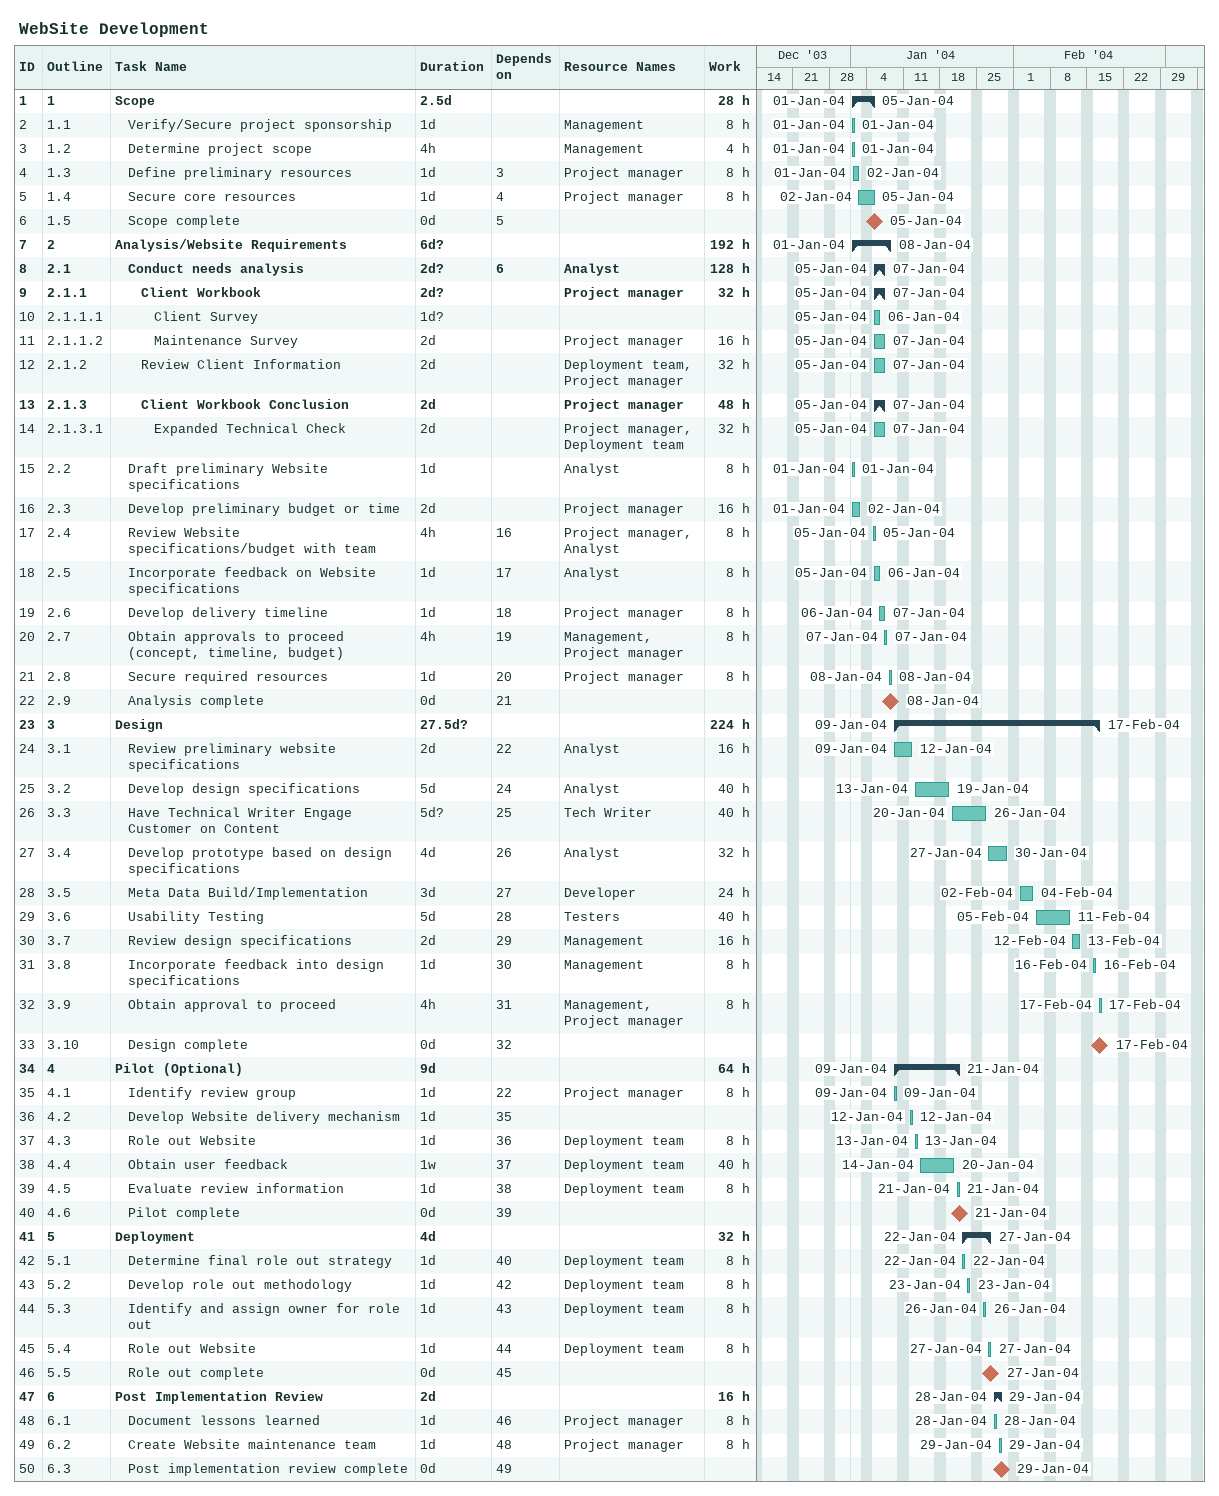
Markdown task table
WebSite Development

| ID | WBS | Task | Duration | Start | Finish | Predecessors | Resources | Work (h) |
|---|---|---|---|---|---|---|---|---|
| 1 | 1 | **Scope** | 2.5d | 2004-01-01 | 2004-01-05 |  |  | 28 |
| 2 | 1.1 | Verify/Secure project sponsorship | 1d | 2004-01-01 | 2004-01-01 |  | Management | 8 |
| 3 | 1.2 | Determine project scope | 4h | 2004-01-01 | 2004-01-01 |  | Management | 4 |
| 4 | 1.3 | Define preliminary resources | 1d | 2004-01-01 | 2004-01-02 | 3 | Project manager | 8 |
| 5 | 1.4 | Secure core resources | 1d | 2004-01-02 | 2004-01-05 | 4 | Project manager | 8 |
| 6 | 1.5 | Scope complete | 0d | 2004-01-05 | 2004-01-05 | 5 |  |  |
| 7 | 2 | **Analysis/Website Requirements** | 6d? | 2004-01-01 | 2004-01-08 |  |  | 192 |
| 8 | 2.1 | **Conduct needs analysis** | 2d? | 2004-01-05 | 2004-01-07 | 6 | Analyst | 128 |
| 9 | 2.1.1 | **Client Workbook** | 2d? | 2004-01-05 | 2004-01-07 |  | Project manager | 32 |
| 10 | 2.1.1.1 | Client Survey | 1d? | 2004-01-05 | 2004-01-06 |  |  |  |
| 11 | 2.1.1.2 | Maintenance Survey | 2d | 2004-01-05 | 2004-01-07 |  | Project manager | 16 |
| 12 | 2.1.2 | Review Client Information | 2d | 2004-01-05 | 2004-01-07 |  | Deployment team, Project manager | 32 |
| 13 | 2.1.3 | **Client Workbook Conclusion** | 2d | 2004-01-05 | 2004-01-07 |  | Project manager | 48 |
| 14 | 2.1.3.1 | Expanded Technical Check | 2d | 2004-01-05 | 2004-01-07 |  | Project manager, Deployment team | 32 |
| 15 | 2.2 | Draft preliminary Website specifications | 1d | 2004-01-01 | 2004-01-01 |  | Analyst | 8 |
| 16 | 2.3 | Develop preliminary budget or time | 2d | 2004-01-01 | 2004-01-02 |  | Project manager | 16 |
| 17 | 2.4 | Review Website specifications/budget with team | 4h | 2004-01-05 | 2004-01-05 | 16 | Project manager, Analyst | 8 |
| 18 | 2.5 | Incorporate feedback on Website specifications | 1d | 2004-01-05 | 2004-01-06 | 17 | Analyst | 8 |
| 19 | 2.6 | Develop delivery timeline | 1d | 2004-01-06 | 2004-01-07 | 18 | Project manager | 8 |
| 20 | 2.7 | Obtain approvals to proceed (concept, timeline, budget) | 4h | 2004-01-07 | 2004-01-07 | 19 | Management, Project manager | 8 |
| 21 | 2.8 | Secure required resources | 1d | 2004-01-08 | 2004-01-08 | 20 | Project manager | 8 |
| 22 | 2.9 | Analysis complete | 0d | 2004-01-08 | 2004-01-08 | 21 |  |  |
| 23 | 3 | **Design** | 27.5d? | 2004-01-09 | 2004-02-17 |  |  | 224 |
| 24 | 3.1 | Review preliminary website specifications | 2d | 2004-01-09 | 2004-01-12 | 22 | Analyst | 16 |
| 25 | 3.2 | Develop design specifications | 5d | 2004-01-13 | 2004-01-19 | 24 | Analyst | 40 |
| 26 | 3.3 | Have Technical Writer Engage Customer on Content | 5d? | 2004-01-20 | 2004-01-26 | 25 | Tech Writer | 40 |
| 27 | 3.4 | Develop prototype based on design specifications | 4d | 2004-01-27 | 2004-01-30 | 26 | Analyst | 32 |
| 28 | 3.5 | Meta Data Build/Implementation | 3d | 2004-02-02 | 2004-02-04 | 27 | Developer | 24 |
| 29 | 3.6 | Usability Testing | 5d | 2004-02-05 | 2004-02-11 | 28 | Testers | 40 |
| 30 | 3.7 | Review design specifications | 2d | 2004-02-12 | 2004-02-13 | 29 | Management | 16 |
| 31 | 3.8 | Incorporate feedback into design specifications | 1d | 2004-02-16 | 2004-02-16 | 30 | Management | 8 |
| 32 | 3.9 | Obtain approval to proceed | 4h | 2004-02-17 | 2004-02-17 | 31 | Management, Project manager | 8 |
| 33 | 3.10 | Design complete | 0d | 2004-02-17 | 2004-02-17 | 32 |  |  |
| 34 | 4 | **Pilot (Optional)** | 9d | 2004-01-09 | 2004-01-21 |  |  | 64 |
| 35 | 4.1 | Identify review group | 1d | 2004-01-09 | 2004-01-09 | 22 | Project manager | 8 |
| 36 | 4.2 | Develop Website delivery mechanism | 1d | 2004-01-12 | 2004-01-12 | 35 |  |  |
| 37 | 4.3 | Role out Website | 1d | 2004-01-13 | 2004-01-13 | 36 | Deployment team | 8 |
| 38 | 4.4 | Obtain user feedback | 1w | 2004-01-14 | 2004-01-20 | 37 | Deployment team | 40 |
| 39 | 4.5 | Evaluate review information | 1d | 2004-01-21 | 2004-01-21 | 38 | Deployment team | 8 |
| 40 | 4.6 | Pilot complete | 0d | 2004-01-21 | 2004-01-21 | 39 |  |  |
| 41 | 5 | **Deployment** | 4d | 2004-01-22 | 2004-01-27 |  |  | 32 |
| 42 | 5.1 | Determine final role out strategy | 1d | 2004-01-22 | 2004-01-22 | 40 | Deployment team | 8 |
| 43 | 5.2 | Develop role out methodology | 1d | 2004-01-23 | 2004-01-23 | 42 | Deployment team | 8 |
| 44 | 5.3 | Identify and assign owner for role out | 1d | 2004-01-26 | 2004-01-26 | 43 | Deployment team | 8 |
| 45 | 5.4 | Role out Website | 1d | 2004-01-27 | 2004-01-27 | 44 | Deployment team | 8 |
| 46 | 5.5 | Role out complete | 0d | 2004-01-27 | 2004-01-27 | 45 |  |  |
| 47 | 6 | **Post Implementation Review** | 2d | 2004-01-28 | 2004-01-29 |  |  | 16 |
| 48 | 6.1 | Document lessons learned | 1d | 2004-01-28 | 2004-01-28 | 46 | Project manager | 8 |
| 49 | 6.2 | Create Website maintenance team | 1d | 2004-01-29 | 2004-01-29 | 48 | Project manager | 8 |
| 50 | 6.3 | Post implementation review complete | 0d | 2004-01-29 | 2004-01-29 | 49 |  |  |
